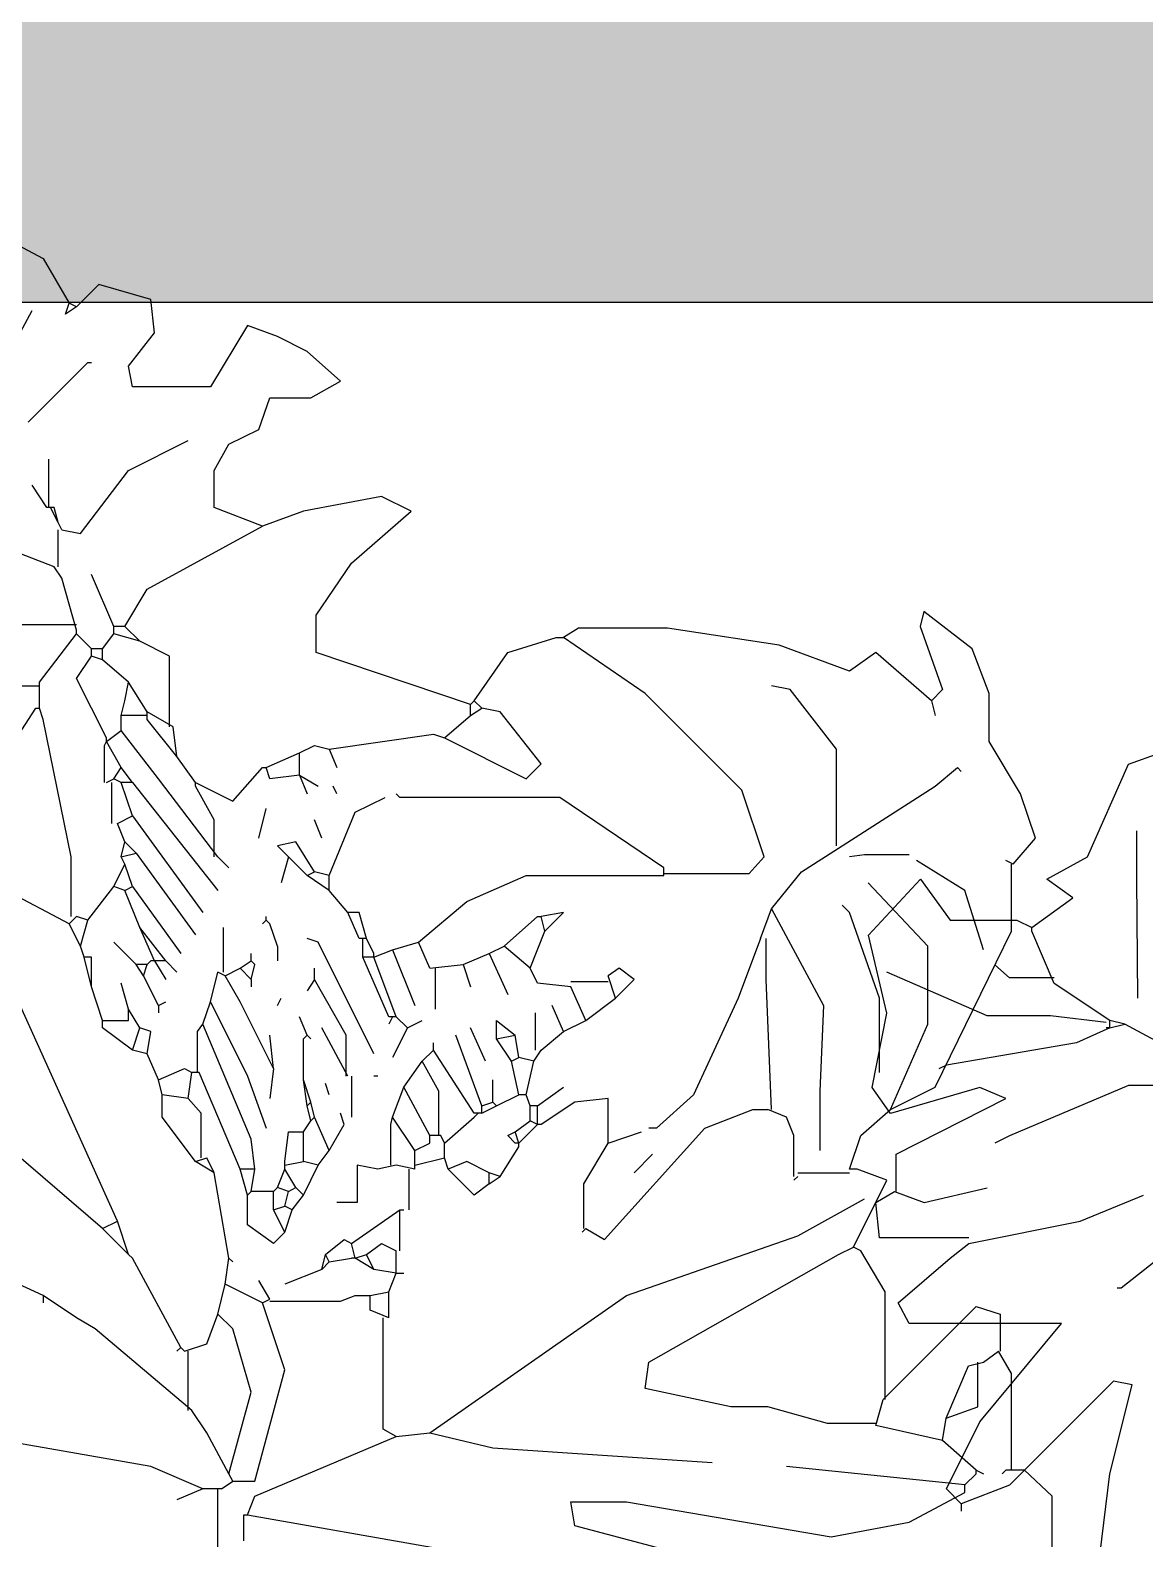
# Model space of a CAD drawing. Header units: metres. Extents: x 1769 to 3632, y 809 to 2652.
# Drawn here: x 2678.0417 to 2678.2861, y 1870.5699 to 1870.9007 of the extents above; entities that cross this region are included whole.
import ezdxf

# ---------------------------------------------------------------- set-up
doc = ezdxf.new("R2010")
doc.units = ezdxf.units.M
doc.header["$LTSCALE"] = 10
for name, color, linetype in [('A-WALL', 6, 'Continuous'), ('A-WALL-PATT', 8, 'Continuous'), ('L-PLNT', 66, 'Continuous')]:
    doc.layers.add(name, color=color, linetype=linetype)

# ---------------------------------------------------------------- blocks, each defined once
blk = doc.blocks.new('GARRA DE LEON')
at = {"layer": 'L-PLNT', "color": 65, "linetype": 'Continuous'}
for p, q in [((1271.9229, 335.3986), (1271.9933, 335.3613)), ((1271.9933, 335.3613), (1272.0223, 335.3116)), ((1270.2622, 335.3116), (1270.2975, 335.3241)), ((1272.0554, 335.3323), (1272.0305, 335.3075)), ((1272.1134, 335.3158), (1272.0554, 335.3323)), ((1270.2167, 335.2081), (1270.2622, 335.3116)), ((1271.9477, 335.2412), (1271.9809, 335.3034)), ((1272.0181, 335.2992), (1272.0223, 335.3116)), ((1272.0305, 335.3075), (1272.0181, 335.2992)), ((1272.0305, 335.3075), (1272.0223, 335.3116)), ((1272.1175, 335.2785), (1272.1134, 335.3158)), ((1272.2211, 335.2868), (1272.1796, 335.2185)), ((1272.2542, 335.2744), (1272.2211, 335.2868)), ((1272.0885, 335.2412), (1272.1175, 335.2785)), ((1272.2873, 335.2578), (1272.2542, 335.2744)), ((1272.3246, 335.2247), (1272.2873, 335.2578)), ((1270.2716, 335.1833), (1270.2716, 335.2371)), ((1271.9767, 335.1791), (1272.043, 335.2454)), ((1272.043, 335.2454), (1272.0471, 335.2454)), ((1272.0927, 335.2185), (1272.0885, 335.2412)), ((1272.2915, 335.206), (1272.3246, 335.2247)), ((1270.1712, 335.1833), (1270.2167, 335.2081)), ((1272.1796, 335.2185), (1272.0927, 335.2185)), ((1272.2335, 335.1708), (1272.2459, 335.206)), ((1272.2459, 335.206), (1272.2915, 335.206)), ((1269.9724, 335.1211), (1270.0304, 335.1833)), ((1270.0304, 335.1833), (1270.0635, 335.1377)), ((1270.2001, 335.1626), (1270.1712, 335.1833)), ((1270.2726, 335.0507), (1270.2716, 335.1833)), ((1272.2003, 335.1543), (1272.2335, 335.1708)), ((1270.1546, 335.1294), (1270.2001, 335.1626)), ((1272.0885, 335.1253), (1272.1548, 335.1584)), ((1272.1838, 335.1253), (1272.2003, 335.1543)), ((1270.0635, 335.1377), (1270.138, 335.1377)), ((1270.138, 335.1377), (1270.1546, 335.1294)), ((1271.9995, 335.0839), (1271.9995, 335.1377)), ((1269.9931, 335.0342), (1269.9724, 335.1211)), ((1270.1546, 335.1253), (1270.1546, 335.1294)), ((1270.1794, 335.0673), (1270.1546, 335.1253)), ((1272.0347, 335.0549), (1272.0885, 335.1253)), ((1272.1838, 335.0839), (1272.1838, 335.1253)), ((1271.9974, 335.0839), (1271.9809, 335.1087)), ((1270.1297, 335.0735), (1270.1132, 335.088)), ((1272.3701, 335.0963), (1272.2832, 335.0797)), ((1272.4033, 335.0797), (1272.3701, 335.0963)), ((1270.1049, 335.0311), (1269.9931, 335.0797)), ((1270.1794, 335.0735), (1270.1297, 335.0735)), ((1272.0015, 335.0839), (1271.9974, 335.0839)), ((1272.0098, 335.0673), (1272.0015, 335.0839)), ((1272.0057, 335.0839), (1272.0015, 335.0839)), ((1272.0098, 335.0673), (1272.0057, 335.0839)), ((1272.2376, 335.0632), (1272.1838, 335.0839)), ((1272.2832, 335.0797), (1272.2376, 335.0632)), ((1272.337, 335.0218), (1272.4033, 335.0797)), ((1270.2416, 335.0259), (1270.1794, 335.0673)), ((1272.0057, 335.0176), (1271.9146, 335.0528)), ((1272.014, 335.059), (1272.0098, 335.0673)), ((1272.0098, 335.0176), (1272.0098, 335.059)), ((1272.014, 335.059), (1272.0347, 335.0549)), ((1272.1092, 334.9928), (1272.2376, 335.0632)), ((1269.9765, 334.9514), (1269.9931, 335.0342)), ((1270.1753, 335.0311), (1270.1049, 335.0311)), ((1270.2374, 335.0238), (1270.1753, 335.0311)), ((1270.2416, 335.0176), (1270.2043, 335.0011)), ((1270.2416, 335.0176), (1270.2374, 335.0176)), ((1270.2416, 335.0176), (1270.2416, 335.0259)), ((1270.2581, 335.0218), (1270.2416, 335.0259)), ((1270.2416, 335.0176), (1270.2581, 335.0218)), ((1270.312, 334.9928), (1270.2581, 335.0218)), ((1272.014, 335.0052), (1272.0057, 335.0176)), ((1272.2976, 334.9638), (1272.337, 335.0218)), ((1270.2043, 335.0011), (1270.0593, 334.9762)), ((1272.0305, 334.9472), (1272.014, 335.0052)), ((1272.0719, 334.9514), (1272.0471, 335.0093)), ((1272.0844, 334.9514), (1272.1092, 334.9928)), ((1270.0593, 334.9762), (1270.0511, 334.9721)), ((1272.9747, 334.9679), (1272.9706, 334.9514)), ((1273.0286, 334.9265), (1272.9747, 334.9679)), ((1269.9972, 334.9224), (1269.9765, 334.9514)), ((1270.0966, 334.9514), (1269.9972, 334.9224)), ((1270.1256, 334.9389), (1270.0966, 334.9514)), ((1270.2622, 334.9534), (1270.1297, 334.8975)), ((1270.3285, 334.9534), (1270.2622, 334.9534)), ((1271.9643, 334.9534), (1272.0305, 334.9534)), ((1272.0719, 334.9431), (1272.0719, 334.9514)), ((1272.0844, 334.9514), (1272.0719, 334.9514)), ((1272.1009, 334.9348), (1272.0844, 334.9514)), ((1272.2976, 334.9224), (1272.2976, 334.9638)), ((1272.9706, 334.9514), (1272.9954, 334.881)), ((1270.0034, 334.8768), (1270.1256, 334.9389)), ((1271.9891, 334.8892), (1272.0305, 334.9431)), ((1272.0305, 334.9431), (1272.0305, 334.9472)), ((1272.0471, 334.9265), (1272.0305, 334.9431)), ((1272.0595, 334.9265), (1272.0719, 334.9431)), ((1272.1009, 334.9348), (1272.0719, 334.9431)), ((1272.1341, 334.9182), (1272.1009, 334.9348)), ((1272.5109, 334.9224), (1272.5648, 334.9389)), ((1272.5648, 334.9389), (1272.573, 334.9389)), ((1272.5896, 334.9493), (1272.573, 334.9389)), ((1272.6642, 334.8768), (1272.573, 334.9389)), ((1272.689, 334.9493), (1272.5896, 334.9493)), ((1272.8132, 334.9306), (1272.689, 334.9493)), ((1272.0305, 334.8934), (1272.0471, 334.9182)), ((1272.0471, 334.9182), (1272.0471, 334.9265)), ((1272.0595, 334.9265), (1272.0471, 334.9265)), ((1272.0595, 334.9141), (1272.0471, 334.9182)), ((1272.0595, 334.9141), (1272.0595, 334.9265)), ((1272.1341, 334.8395), (1272.1341, 334.9182)), ((1272.4695, 334.8644), (1272.2976, 334.9224)), ((1272.4736, 334.8685), (1272.5109, 334.9224)), ((1272.8919, 334.9017), (1272.8132, 334.9306)), ((1272.9209, 334.9224), (1272.8919, 334.9017)), ((1272.983, 334.8685), (1272.9209, 334.9224)), ((1273.0472, 334.8768), (1273.0286, 334.9265)), ((1272.0885, 334.8892), (1272.0595, 334.9141)), ((1270.1297, 334.8975), (1270.1132, 334.8892)), ((1271.9312, 334.8851), (1271.9891, 334.8851)), ((1271.9891, 334.8602), (1271.9891, 334.8892)), ((1272.0637, 334.8271), (1272.0305, 334.8934)), ((1272.0844, 334.8685), (1272.0885, 334.8892)), ((1272.1092, 334.8561), (1272.0885, 334.8892)), ((1272.8256, 334.881), (1272.805, 334.8851)), ((1270.0034, 334.8354), (1270.0034, 334.8768)), ((1272.0803, 334.852), (1272.0844, 334.8685)), ((1272.4695, 334.8644), (1272.4736, 334.8685)), ((1272.4819, 334.8602), (1272.4736, 334.8685)), ((1272.7718, 334.7691), (1272.6642, 334.8768)), ((1272.8774, 334.8147), (1272.8256, 334.881)), ((1272.9954, 334.881), (1272.983, 334.8685)), ((1272.983, 334.8685), (1272.9872, 334.852)), ((1273.0472, 334.823), (1273.0472, 334.8768)), ((1271.8939, 334.7194), (1271.985, 334.8602)), ((1271.985, 334.8602), (1271.9891, 334.8602)), ((1271.9933, 334.8478), (1271.9891, 334.8602)), ((1272.0803, 334.8354), (1272.0803, 334.852)), ((1272.1092, 334.852), (1272.0803, 334.852)), ((1272.1382, 334.8395), (1272.1092, 334.8561)), ((1272.1092, 334.852), (1272.1092, 334.8561)), ((1272.1092, 334.8478), (1272.1092, 334.852)), ((1272.4405, 334.8271), (1272.4695, 334.852)), ((1272.4695, 334.852), (1272.4695, 334.8644)), ((1272.4695, 334.852), (1272.4819, 334.8602)), ((1272.5026, 334.8561), (1272.4819, 334.8602)), ((1272.5482, 334.7981), (1272.5026, 334.8561)), ((1269.9807, 334.823), (1270.0014, 334.8354)), ((1270.0014, 334.8354), (1270.0345, 334.823)), ((1270.0345, 334.823), (1270.1049, 334.8395)), ((1270.3906, 334.8354), (1270.254, 334.7277)), ((1272.0243, 334.6946), (1271.9933, 334.8478)), ((1272.0637, 334.823), (1272.0803, 334.8354)), ((1272.1217, 334.7816), (1272.0803, 334.8354)), ((1272.1423, 334.8064), (1272.1092, 334.8478)), ((1272.1423, 334.8064), (1272.1382, 334.8395)), ((1269.9848, 334.7836), (1269.9807, 334.823)), ((1270.2084, 334.8023), (1270.2788, 334.8313)), ((1272.0616, 334.8188), (1272.0637, 334.823)), ((1272.0616, 334.7774), (1272.0616, 334.8188)), ((1272.0637, 334.823), (1272.0637, 334.8271)), ((1272.0803, 334.794), (1272.0637, 334.823)), ((1272.279, 334.8106), (1272.2956, 334.8188)), ((1272.2956, 334.8188), (1272.3121, 334.8147)), ((1272.3121, 334.8147), (1272.4281, 334.8313)), ((1272.4281, 334.8313), (1272.4405, 334.8271)), ((1272.4405, 334.8271), (1272.5316, 334.7816)), ((1273.0824, 334.765), (1273.0472, 334.823)), ((1270.0842, 334.7774), (1270.2084, 334.8023)), ((1272.1631, 334.7774), (1272.1423, 334.8064)), ((1272.2417, 334.794), (1272.279, 334.8106)), ((1272.279, 334.7857), (1272.279, 334.8106)), ((1272.3121, 334.8147), (1272.3204, 334.794)), ((1272.8774, 334.707), (1272.8774, 334.8147)), ((1270.0842, 334.7836), (1269.9848, 334.7836)), ((1272.0719, 334.7816), (1272.0803, 334.794)), ((1272.0927, 334.7774), (1272.0803, 334.794)), ((1272.2045, 334.7567), (1272.2376, 334.794)), ((1272.2376, 334.794), (1272.2417, 334.794)), ((1272.2459, 334.7816), (1272.2417, 334.794)), ((1272.279, 334.7857), (1272.2459, 334.7816)), ((1272.279, 334.7857), (1272.2997, 334.7733)), ((1272.279, 334.7857), (1272.2873, 334.765)), ((1272.5316, 334.7816), (1272.5482, 334.7981)), ((1272.9872, 334.7733), (1273.012, 334.794)), ((1273.012, 334.794), (1273.0162, 334.7898)), ((1270.0635, 334.7609), (1270.0842, 334.7774)), ((1272.0637, 334.7774), (1272.0719, 334.7816)), ((1272.0699, 334.7319), (1272.0699, 334.7774)), ((1272.0803, 334.7774), (1272.0719, 334.7816)), ((1272.0927, 334.7402), (1272.0803, 334.7774)), ((1272.0927, 334.7774), (1272.0803, 334.7774)), ((1272.0927, 334.7774), (1272.1879, 334.6573)), ((1272.1879, 334.6946), (1272.1217, 334.7816)), ((1272.1631, 334.7774), (1272.2045, 334.7567)), ((1272.1631, 334.7733), (1272.1631, 334.7774)), ((1272.1838, 334.736), (1272.1631, 334.7733)), ((1272.3204, 334.765), (1272.3163, 334.7733)), ((1272.7967, 334.6946), (1272.7718, 334.7691)), ((1272.8836, 334.707), (1272.9872, 334.7733)), ((1270.0055, 334.7112), (1270.0635, 334.7609)), ((1272.2335, 334.7153), (1272.2417, 334.7484)), ((1272.3411, 334.7443), (1272.3743, 334.7609)), ((1272.3908, 334.7609), (1272.3867, 334.765)), ((1272.5689, 334.7609), (1272.3908, 334.7609)), ((1272.6849, 334.6822), (1272.5689, 334.7609)), ((1273.099, 334.7153), (1273.0824, 334.765)), ((1272.0761, 334.7319), (1272.0927, 334.7402)), ((1272.0844, 334.7112), (1272.0761, 334.7319)), ((1272.0927, 334.7402), (1272.1713, 334.6325)), ((1272.1838, 334.6946), (1272.1838, 334.736)), ((1272.3039, 334.7153), (1272.2956, 334.736)), ((1272.3121, 334.6739), (1272.3411, 334.7443)), ((1270.254, 334.7277), (1270.2498, 334.7277)), ((1273.0741, 334.6863), (1273.099, 334.7153)), ((1270.0179, 334.6884), (1270.0055, 334.7112)), ((1272.0803, 334.6946), (1272.0844, 334.7112)), ((1272.0803, 334.6946), (1272.0968, 334.6987)), ((1272.0968, 334.6987), (1272.0844, 334.7112)), ((1272.0968, 334.6987), (1272.1631, 334.6076)), ((1272.2749, 334.7112), (1272.2542, 334.707)), ((1272.2542, 334.707), (1272.2666, 334.6946)), ((1272.2956, 334.678), (1272.2749, 334.7112)), ((1272.8381, 334.678), (1272.8836, 334.707)), ((1270.1877, 334.6884), (1270.0179, 334.6884)), ((1270.0966, 334.5786), (1270.1877, 334.6884)), ((1272.0243, 334.6283), (1272.0243, 334.6946)), ((1272.0719, 334.6615), (1272.0844, 334.6863)), ((1272.0844, 334.6863), (1272.0803, 334.6946)), ((1272.0927, 334.6615), (1272.0844, 334.6863)), ((1272.1879, 334.6946), (1272.2003, 334.6822)), ((1272.2666, 334.6946), (1272.2583, 334.6656)), ((1272.2873, 334.6739), (1272.2666, 334.6946)), ((1272.6849, 334.6739), (1272.6849, 334.6822)), ((1272.7801, 334.676), (1272.7967, 334.6946)), ((1272.9085, 334.6967), (1272.8919, 334.6946)), ((1272.9582, 334.6967), (1272.9085, 334.6967)), ((1273.0203, 334.6573), (1272.9665, 334.6905)), ((1273.0741, 334.6863), (1273.0658, 334.6905)), ((1273.0721, 334.6118), (1273.0721, 334.6863)), ((1272.2873, 334.6739), (1272.2956, 334.678)), ((1272.3121, 334.6573), (1272.2873, 334.6739)), ((1272.3121, 334.6739), (1272.2956, 334.678)), ((1272.3121, 334.6573), (1272.3121, 334.6739)), ((1272.4654, 334.6449), (1272.5316, 334.6739)), ((1272.5316, 334.6739), (1272.6849, 334.6739)), ((1272.6849, 334.676), (1272.7801, 334.676)), ((1272.805, 334.6366), (1272.8381, 334.678)), ((1272.9789, 334.5952), (1272.9126, 334.6656)), ((1272.0223, 334.6201), (1271.9519, 334.6573)), ((1272.043, 334.6242), (1272.0719, 334.6615)), ((1272.0844, 334.6573), (1272.0719, 334.6615)), ((1272.0844, 334.6573), (1272.0927, 334.6615)), ((1272.1009, 334.6159), (1272.0844, 334.6573)), ((1272.0927, 334.6615), (1272.1465, 334.5869)), ((1272.3329, 334.6325), (1272.3121, 334.6573)), ((1273.041, 334.5911), (1273.0203, 334.6573)), ((1272.3453, 334.6035), (1272.3329, 334.6325)), ((1272.3453, 334.6325), (1272.3329, 334.6325)), ((1272.3536, 334.6035), (1272.3453, 334.6325)), ((1272.4115, 334.5994), (1272.4654, 334.6449)), ((1272.573, 334.6325), (1272.5482, 334.6283)), ((1272.5523, 334.6118), (1272.573, 334.6325)), ((1272.7925, 334.6035), (1272.805, 334.6366)), ((1272.805, 334.6366), (1272.8629, 334.529)), ((1272.8919, 334.6325), (1272.8836, 334.6408)), ((1272.925, 334.5372), (1272.8919, 334.6325)), ((1270.2457, 334.6242), (1270.1297, 334.5082)), ((1270.2416, 334.5207), (1270.2664, 334.6201)), ((1270.2664, 334.6201), (1270.2457, 334.6242)), ((1272.0223, 334.6201), (1272.0305, 334.6283)), ((1272.0347, 334.5952), (1272.0223, 334.6201)), ((1272.043, 334.6242), (1272.0305, 334.6283)), ((1272.0347, 334.5952), (1272.043, 334.6242)), ((1272.1299, 334.5786), (1272.1009, 334.6159)), ((1272.1175, 334.5786), (1272.1009, 334.6159)), ((1272.1941, 334.5662), (1272.1941, 334.6159)), ((1272.2417, 334.6242), (1272.2376, 334.6201)), ((1272.2417, 334.6242), (1272.2417, 334.6283)), ((1272.2459, 334.6201), (1272.2417, 334.6242)), ((1272.2542, 334.5952), (1272.2459, 334.6201)), ((1272.2542, 334.5952), (1272.2459, 334.6201)), ((1272.5068, 334.5952), (1272.544, 334.6283)), ((1272.544, 334.6283), (1272.5482, 334.6283)), ((1272.5523, 334.6118), (1272.5482, 334.6283)), ((1272.0968, 334.5745), (1272.0719, 334.5994)), ((1272.2997, 334.5994), (1272.2873, 334.6035)), ((1272.3619, 334.4751), (1272.2997, 334.5994)), ((1272.3494, 334.6035), (1272.3453, 334.6035)), ((1272.3494, 334.5828), (1272.3494, 334.6035)), ((1272.3536, 334.6035), (1272.3494, 334.6035)), ((1272.3619, 334.5869), (1272.3536, 334.6035)), ((1272.3825, 334.5911), (1272.4115, 334.5994)), ((1272.424, 334.5704), (1272.4115, 334.5994)), ((1272.5358, 334.5704), (1272.5523, 334.6118)), ((1272.7925, 334.6035), (1272.7677, 334.5372)), ((1272.7987, 334.5579), (1272.7987, 334.6035)), ((1272.9872, 334.4378), (1273.0721, 334.6118)), ((1272.0761, 334.2888), (1271.9394, 334.5911)), ((1272.0388, 334.5828), (1272.0347, 334.5952)), ((1272.0471, 334.5828), (1272.0388, 334.5828)), ((1272.0471, 334.5497), (1272.0388, 334.5828)), ((1272.0471, 334.5497), (1272.0471, 334.5828)), ((1272.2252, 334.5786), (1272.2252, 334.5869)), ((1272.2542, 334.5952), (1272.2542, 334.5786)), ((1272.3784, 334.5165), (1272.3494, 334.5828)), ((1272.3619, 334.5828), (1272.3494, 334.5828)), ((1272.3619, 334.5828), (1272.3825, 334.5911)), ((1272.3619, 334.5828), (1272.3619, 334.5869)), ((1272.3867, 334.5165), (1272.3619, 334.5828)), ((1272.3825, 334.5911), (1272.4074, 334.529)), ((1272.4612, 334.5745), (1272.4902, 334.5869)), ((1272.4902, 334.5869), (1272.5068, 334.5952)), ((1272.4902, 334.5869), (1272.5109, 334.5414)), ((1272.5358, 334.5704), (1272.5068, 334.5952)), ((1272.9789, 334.5082), (1272.9789, 334.5952)), ((1270.0593, 334.5041), (1270.0966, 334.5786)), ((1272.1051, 334.5621), (1272.0968, 334.5745)), ((1272.1092, 334.5745), (1272.0968, 334.5745)), ((1272.1051, 334.5621), (1272.1092, 334.5745)), ((1272.1092, 334.5745), (1272.1134, 334.5786)), ((1272.1175, 334.5786), (1272.1134, 334.5786)), ((1272.1299, 334.5786), (1272.1175, 334.5786)), ((1272.1175, 334.5786), (1272.1299, 334.5579)), ((1272.1299, 334.5786), (1272.1423, 334.5662)), ((1272.1796, 334.5331), (1272.1879, 334.5662)), ((1272.1962, 334.5621), (1272.1879, 334.5662)), ((1272.1962, 334.5621), (1272.2128, 334.5704)), ((1272.2128, 334.5704), (1272.2252, 334.5786)), ((1272.2252, 334.5579), (1272.2128, 334.5704)), ((1272.2293, 334.5745), (1272.2252, 334.5786)), ((1272.2252, 334.5579), (1272.2293, 334.5745)), ((1272.2956, 334.5579), (1272.2956, 334.5704)), ((1272.424, 334.5704), (1272.4612, 334.5745)), ((1272.4302, 334.5704), (1272.4302, 334.5248)), ((1272.4612, 334.5745), (1272.4695, 334.5497)), ((1272.544, 334.5538), (1272.5358, 334.5704)), ((1272.6352, 334.5704), (1272.6227, 334.5621)), ((1272.6517, 334.5579), (1272.6352, 334.5704)), ((1272.0595, 334.5124), (1272.0471, 334.5497)), ((1272.0885, 334.5248), (1272.0803, 334.5538)), ((1272.1217, 334.529), (1272.1051, 334.5621)), ((1272.2128, 334.5331), (1272.1962, 334.5621)), ((1272.2252, 334.5579), (1272.2252, 334.5497)), ((1272.2956, 334.5579), (1272.2873, 334.5455)), ((1272.3308, 334.4958), (1272.2956, 334.5579)), ((1272.5813, 334.5497), (1272.544, 334.5538)), ((1272.5813, 334.5559), (1272.6227, 334.5559)), ((1272.5979, 334.5124), (1272.5813, 334.5497)), ((1272.631, 334.5372), (1272.6227, 334.5621)), ((1272.631, 334.5372), (1272.6517, 334.5579)), ((1272.805, 334.413), (1272.7987, 334.5579)), ((1272.1217, 334.529), (1272.1299, 334.5331)), ((1272.1713, 334.5082), (1272.1796, 334.5331)), ((1272.1796, 334.5331), (1272.2211, 334.4503)), ((1272.25, 334.4586), (1272.2128, 334.5331)), ((1272.2542, 334.529), (1272.2583, 334.5372)), ((1272.5979, 334.5124), (1272.631, 334.5372)), ((1272.7677, 334.5372), (1272.718, 334.4296)), ((1272.925, 334.4544), (1272.925, 334.5372)), ((1270.2208, 334.355), (1270.2416, 334.5207)), ((1272.1009, 334.5041), (1272.0885, 334.5248)), ((1272.0885, 334.5124), (1272.0885, 334.5248)), ((1272.1217, 334.529), (1272.1217, 334.5207)), ((1272.2873, 334.4958), (1272.279, 334.5165)), ((1272.3825, 334.5165), (1272.3784, 334.5165)), ((1272.3825, 334.5165), (1272.3784, 334.5082)), ((1272.3867, 334.5165), (1272.3825, 334.5165)), ((1272.3991, 334.5041), (1272.3867, 334.5165)), ((1272.542, 334.4793), (1272.542, 334.5207)), ((1272.573, 334.5), (1272.5606, 334.529)), ((1272.8629, 334.529), (1272.8588, 334.4337)), ((1270.0759, 334.4875), (1270.0593, 334.5041)), ((1270.1297, 334.5082), (1270.0759, 334.4875)), ((1272.0595, 334.5124), (1272.0885, 334.5124)), ((1272.0595, 334.5041), (1272.0595, 334.5124)), ((1272.0927, 334.4793), (1272.0595, 334.5041)), ((1272.0927, 334.4793), (1272.1009, 334.5041)), ((1272.1134, 334.5), (1272.1009, 334.5041)), ((1272.1092, 334.4751), (1272.1134, 334.5)), ((1272.1651, 334.5), (1272.1713, 334.5082)), ((1272.1651, 334.4544), (1272.1651, 334.5)), ((1272.2252, 334.3799), (1272.1713, 334.5082)), ((1272.3329, 334.4503), (1272.3039, 334.5041)), ((1272.3991, 334.5041), (1272.3825, 334.471)), ((1272.3991, 334.5041), (1272.4157, 334.5124)), ((1272.4861, 334.4668), (1272.4695, 334.5041)), ((1272.4985, 334.4917), (1272.4985, 334.5124)), ((1272.4985, 334.5124), (1272.5192, 334.4958)), ((1272.5482, 334.4793), (1272.573, 334.5)), ((1272.573, 334.5), (1272.5979, 334.5124)), ((1272.9375, 334.413), (1272.9789, 334.5082)), ((1270.0759, 334.4875), (1270.0759, 334.4793)), ((1272.1092, 334.4751), (1272.0927, 334.4793)), ((1272.25, 334.4586), (1272.2459, 334.4958)), ((1272.2832, 334.4917), (1272.2873, 334.4958)), ((1272.2832, 334.4461), (1272.2832, 334.4917)), ((1272.2873, 334.4958), (1272.2915, 334.4917)), ((1272.3308, 334.4503), (1272.3308, 334.4958)), ((1272.4157, 334.4668), (1272.4281, 334.4793)), ((1272.4281, 334.4793), (1272.4281, 334.4875)), ((1272.4736, 334.4089), (1272.4281, 334.4793)), ((1272.4819, 334.4171), (1272.4529, 334.4958)), ((1272.4985, 334.4917), (1272.5192, 334.4958)), ((1272.515, 334.4668), (1272.4985, 334.4917)), ((1272.5234, 334.471), (1272.5192, 334.4958)), ((1272.5399, 334.4668), (1272.5482, 334.4793)), ((1272.1217, 334.4461), (1272.1092, 334.4751)), ((1272.395, 334.4378), (1272.4157, 334.4668)), ((1272.4343, 334.4337), (1272.4157, 334.4668)), ((1272.515, 334.4668), (1272.5234, 334.471)), ((1272.5234, 334.4296), (1272.515, 334.4668)), ((1272.5399, 334.4668), (1272.5234, 334.471)), ((1272.5316, 334.4296), (1272.5399, 334.4668)), ((1272.0595, 334.2805), (1271.8566, 334.4544)), ((1272.1217, 334.4461), (1272.1507, 334.4586)), ((1272.1258, 334.4296), (1272.1217, 334.4461)), ((1272.1507, 334.4586), (1272.1589, 334.4544)), ((1272.1548, 334.4254), (1272.1589, 334.4544)), ((1272.1672, 334.4544), (1272.1589, 334.4544)), ((1272.2128, 334.3467), (1272.1672, 334.4544)), ((1272.2211, 334.4503), (1272.2417, 334.3923)), ((1272.25, 334.4586), (1272.2459, 334.4254)), ((1272.2873, 334.4171), (1272.2832, 334.4461)), ((1272.2915, 334.4213), (1272.2832, 334.4461)), ((1272.337, 334.4503), (1272.337, 334.4047)), ((1272.366, 334.4503), (1272.3619, 334.4503)), ((1272.4944, 334.4213), (1272.4944, 334.4461)), ((1272.1258, 334.4047), (1272.1258, 334.4296)), ((1272.1548, 334.4254), (1272.1258, 334.4296)), ((1272.3121, 334.4296), (1272.308, 334.442)), ((1272.3825, 334.4047), (1272.395, 334.4378)), ((1272.424, 334.384), (1272.395, 334.4378)), ((1272.4343, 334.384), (1272.4343, 334.4337)), ((1272.4985, 334.4171), (1272.5234, 334.4296)), ((1272.5316, 334.4296), (1272.5234, 334.4296)), ((1272.5358, 334.4171), (1272.5316, 334.4296)), ((1272.544, 334.4171), (1272.573, 334.4378)), ((1272.718, 334.4296), (1272.6766, 334.3923)), ((1272.8588, 334.4337), (1272.8588, 334.3674)), ((1272.9375, 334.413), (1272.9872, 334.4378)), ((1272.1693, 334.4089), (1272.1548, 334.4254)), ((1272.2873, 334.4171), (1272.2915, 334.4213)), ((1272.2915, 334.4006), (1272.2873, 334.4171)), ((1272.2956, 334.4047), (1272.2915, 334.4213)), ((1272.4819, 334.4171), (1272.4944, 334.4213)), ((1272.4819, 334.4089), (1272.4985, 334.4171)), ((1272.4819, 334.4089), (1272.4819, 334.4171)), ((1272.4985, 334.4171), (1272.4944, 334.4213)), ((1272.5358, 334.4006), (1272.5358, 334.4171)), ((1272.544, 334.4171), (1272.5358, 334.4171)), ((1272.544, 334.4006), (1272.544, 334.4171)), ((1272.5855, 334.4213), (1272.5482, 334.3964)), ((1272.6227, 334.4254), (1272.5855, 334.4213)), ((1272.6227, 334.3757), (1272.6227, 334.4254)), ((1272.7304, 334.3923), (1272.7842, 334.413)), ((1272.7842, 334.413), (1272.8008, 334.413)), ((1272.8215, 334.4047), (1272.8008, 334.413)), ((1272.9043, 334.384), (1272.9375, 334.413)), ((1272.1631, 334.355), (1272.1258, 334.4047)), ((1272.1693, 334.3592), (1272.1693, 334.4089)), ((1272.2832, 334.3882), (1272.2915, 334.4006)), ((1272.2915, 334.4006), (1272.2956, 334.4047)), ((1272.3121, 334.3674), (1272.2956, 334.4047)), ((1272.3121, 334.3674), (1272.3287, 334.3964)), ((1272.3287, 334.3964), (1272.3246, 334.4089)), ((1272.3805, 334.3964), (1272.3825, 334.4047)), ((1272.3805, 334.3509), (1272.3805, 334.3964)), ((1272.4074, 334.3674), (1272.3825, 334.4047)), ((1272.4405, 334.3757), (1272.4736, 334.4047)), ((1272.4736, 334.4047), (1272.4778, 334.4089)), ((1272.4778, 334.4089), (1272.4736, 334.4089)), ((1272.4819, 334.4089), (1272.4778, 334.4089)), ((1272.5192, 334.3882), (1272.5358, 334.4006)), ((1272.5234, 334.3757), (1272.544, 334.3964)), ((1272.544, 334.3964), (1272.5358, 334.4006)), ((1272.544, 334.3964), (1272.544, 334.4006)), ((1272.5482, 334.3964), (1272.544, 334.3964)), ((1272.8298, 334.384), (1272.8215, 334.4047)), ((1272.2293, 334.3467), (1272.2252, 334.3799)), ((1272.2625, 334.355), (1272.2666, 334.3882)), ((1272.2666, 334.3882), (1272.2832, 334.3882)), ((1272.2832, 334.355), (1272.2832, 334.3882)), ((1272.424, 334.3757), (1272.424, 334.384)), ((1272.4364, 334.384), (1272.424, 334.384)), ((1272.4405, 334.3757), (1272.4364, 334.384)), ((1272.5109, 334.384), (1272.5192, 334.3882)), ((1272.5192, 334.3757), (1272.5109, 334.384)), ((1272.5234, 334.3757), (1272.5192, 334.3882)), ((1272.6186, 334.2681), (1272.7304, 334.3923)), ((1272.6227, 334.3757), (1272.66, 334.3882)), ((1272.6766, 334.3923), (1272.6683, 334.3923)), ((1272.8298, 334.3385), (1272.8298, 334.384)), ((1272.8919, 334.3467), (1272.9043, 334.384)), ((1272.2997, 334.3509), (1272.3121, 334.3674)), ((1272.4074, 334.3674), (1272.424, 334.3757)), ((1272.4074, 334.355), (1272.4074, 334.3674)), ((1272.4405, 334.3592), (1272.4405, 334.3757)), ((1272.5026, 334.3385), (1272.5234, 334.3716)), ((1272.5234, 334.3757), (1272.5192, 334.3757)), ((1272.5234, 334.3716), (1272.5234, 334.3757)), ((1272.5958, 334.3302), (1272.6227, 334.3757)), ((1272.6517, 334.3426), (1272.6724, 334.3633)), ((1271.9933, 334.2059), (1271.6744, 334.3509)), ((1272.1631, 334.355), (1272.1755, 334.3592)), ((1272.1838, 334.3426), (1272.1631, 334.355)), ((1272.1838, 334.3426), (1272.1755, 334.3592)), ((1272.2211, 334.3177), (1272.2128, 334.3467)), ((1272.2293, 334.3467), (1272.2128, 334.3467)), ((1272.2252, 334.3219), (1272.2293, 334.3467)), ((1272.2542, 334.326), (1272.2625, 334.3467)), ((1272.2625, 334.3509), (1272.2832, 334.355)), ((1272.2625, 334.3509), (1272.2625, 334.355)), ((1272.2625, 334.3467), (1272.2625, 334.3509)), ((1272.2749, 334.326), (1272.2625, 334.3467)), ((1272.2997, 334.3509), (1272.2832, 334.355)), ((1272.2832, 334.3177), (1272.2997, 334.3509)), ((1272.366, 334.3467), (1272.3432, 334.3509)), ((1272.3432, 334.3509), (1272.3432, 334.3095)), ((1272.3867, 334.3509), (1272.366, 334.3467)), ((1272.4074, 334.3467), (1272.3867, 334.3509)), ((1272.4012, 334.3012), (1272.4012, 334.3467)), ((1272.4074, 334.3509), (1272.4405, 334.3592)), ((1272.4074, 334.3509), (1272.4074, 334.355)), ((1272.4074, 334.3467), (1272.4074, 334.3509)), ((1272.4447, 334.3467), (1272.4405, 334.3592)), ((1272.4654, 334.355), (1272.4447, 334.3467)), ((1272.4736, 334.3177), (1272.4447, 334.3467)), ((1272.4902, 334.3426), (1272.4654, 334.355)), ((1272.9002, 334.3467), (1272.8919, 334.3467)), ((1272.9333, 334.3343), (1272.9002, 334.3467)), ((1272.2003, 334.2474), (1272.1838, 334.3426)), ((1272.4902, 334.3302), (1272.4736, 334.3177)), ((1272.4902, 334.3302), (1272.4902, 334.3426)), ((1272.5026, 334.3385), (1272.4902, 334.3426)), ((1272.4902, 334.3302), (1272.5026, 334.3385)), ((1272.5958, 334.2805), (1272.5958, 334.3302)), ((1272.834, 334.3385), (1272.8298, 334.3343)), ((1272.834, 334.3426), (1272.8919, 334.3426)), ((1272.8961, 334.2598), (1272.9333, 334.3343)), ((1272.2211, 334.3177), (1272.2252, 334.3219)), ((1272.2211, 334.2846), (1272.2211, 334.3177)), ((1272.25, 334.3219), (1272.2252, 334.3219)), ((1272.25, 334.3219), (1272.2542, 334.326)), ((1272.25, 334.3012), (1272.25, 334.3219)), ((1272.2666, 334.3219), (1272.2542, 334.326)), ((1272.2625, 334.3053), (1272.2666, 334.3219)), ((1272.2666, 334.3219), (1272.2749, 334.326)), ((1272.2707, 334.3012), (1272.2832, 334.3177)), ((1272.2832, 334.3177), (1272.2749, 334.326)), ((1272.834, 334.2722), (1272.9085, 334.3136)), ((1272.25, 334.3012), (1272.2625, 334.3053)), ((1272.2625, 334.2763), (1272.25, 334.3012)), ((1272.2707, 334.3012), (1272.2625, 334.3053)), ((1272.2625, 334.2763), (1272.2707, 334.3012)), ((1272.3432, 334.3095), (1272.3204, 334.3095)), ((1272.337, 334.2639), (1272.3908, 334.3012)), ((1272.3908, 334.2556), (1272.3908, 334.3012)), ((1272.3908, 334.3012), (1272.395, 334.3012)), ((1272.0595, 334.2805), (1272.0761, 334.2888)), ((1272.0885, 334.2515), (1272.0595, 334.2805)), ((1272.0885, 334.2515), (1272.0761, 334.2888)), ((1272.25, 334.2639), (1272.2211, 334.2846)), ((1272.5979, 334.2805), (1272.5938, 334.2763)), ((1272.5979, 334.2805), (1272.6186, 334.2681)), ((1272.2625, 334.2763), (1272.25, 334.2639)), ((1272.308, 334.2515), (1272.3287, 334.2681)), ((1272.3287, 334.2681), (1272.337, 334.2639)), ((1272.3411, 334.2474), (1272.337, 334.2639)), ((1272.3536, 334.2515), (1272.3701, 334.2639)), ((1272.3701, 334.2639), (1272.3867, 334.2556)), ((1272.6434, 334.2059), (1272.834, 334.2722)), ((1272.0927, 334.2474), (1272.0885, 334.2515)), ((1272.1465, 334.148), (1272.0927, 334.2474)), ((1272.1962, 334.2184), (1272.2003, 334.2474)), ((1272.2003, 334.2474), (1272.2045, 334.2432)), ((1272.3039, 334.2349), (1272.308, 334.2515)), ((1272.3121, 334.2432), (1272.308, 334.2515)), ((1272.3121, 334.2432), (1272.337, 334.2474)), ((1272.3411, 334.2474), (1272.337, 334.2474)), ((1272.3411, 334.2474), (1272.3536, 334.2515)), ((1272.3619, 334.2349), (1272.3411, 334.2474)), ((1272.3619, 334.2349), (1272.3536, 334.2515)), ((1272.3867, 334.2308), (1272.3867, 334.2556)), ((1272.6683, 334.1314), (1272.8795, 334.2515)), ((1272.8795, 334.2515), (1272.8961, 334.2598)), ((1272.9043, 334.2556), (1272.8961, 334.2598)), ((1272.9313, 334.2101), (1272.9043, 334.2556)), ((1272.3039, 334.2349), (1272.2625, 334.2184)), ((1272.3039, 334.2349), (1272.3121, 334.2432)), ((1272.3867, 334.2308), (1272.3619, 334.2349)), ((1272.3784, 334.2101), (1272.3867, 334.2308)), ((1272.3867, 334.2308), (1272.395, 334.2308)), ((1272.1879, 334.1852), (1272.1962, 334.2184)), ((1272.2376, 334.1977), (1272.1962, 334.2184)), ((1272.2459, 334.2018), (1272.2335, 334.2225)), ((1272.0305, 334.1811), (1271.9933, 334.2059)), ((1271.9933, 334.2059), (1271.9933, 334.1977)), ((1272.2376, 334.1977), (1272.2459, 334.2018)), ((1272.2625, 334.1231), (1272.2376, 334.1977)), ((1272.2459, 334.1997), (1272.3246, 334.1997)), ((1272.3246, 334.1997), (1272.3411, 334.2059)), ((1272.3411, 334.2059), (1272.3577, 334.2059)), ((1272.3577, 334.2059), (1272.3784, 334.2101)), ((1272.3577, 334.1894), (1272.3577, 334.2059)), ((1272.3784, 334.1811), (1272.3784, 334.2101)), ((1272.424, 334.0527), (1272.6434, 334.2059)), ((1272.9292, 334.09), (1273.0327, 334.1935)), ((1272.9313, 334.09), (1272.9313, 334.2101)), ((1273.0327, 334.1935), (1273.0596, 334.1852)), ((1272.0513, 334.1687), (1272.0305, 334.1811)), ((1272.0513, 334.1687), (1272.0305, 334.1811)), ((1272.1755, 334.1521), (1272.1879, 334.1852)), ((1272.2045, 334.1687), (1272.1879, 334.1852)), ((1272.3784, 334.1811), (1272.3577, 334.1894)), ((1272.3722, 334.0569), (1272.3722, 334.1811)), ((1273.0596, 334.1852), (1273.0596, 334.1438)), ((1272.1589, 334.0776), (1272.0513, 334.1687)), ((1272.2252, 334.0983), (1272.2045, 334.1687)), ((1272.1465, 334.148), (1272.1423, 334.1438)), ((1272.1507, 334.1438), (1272.1465, 334.148)), ((1272.1507, 334.1438), (1272.1755, 334.1521)), ((1272.1548, 334.0776), (1272.1548, 334.1438)), ((1273.041, 334.1314), (1273.0576, 334.1438)), ((1273.0721, 334.119), (1273.0576, 334.1438)), ((1272.6642, 334.1024), (1272.6683, 334.1314)), ((1272.9996, 334.0693), (1273.0244, 334.1273)), ((1273.0244, 334.1273), (1273.041, 334.1314)), ((1273.0348, 334.0817), (1273.0348, 334.1314)), ((1272.2293, 333.9989), (1272.2625, 334.1231)), ((1273.0721, 334.0113), (1273.0721, 334.119)), ((1272.2003, 334.0072), (1272.2252, 334.0983)), ((1272.7594, 334.0817), (1272.6642, 334.1024)), ((1272.1755, 334.0527), (1272.1589, 334.0776)), ((1272.8008, 334.0817), (1272.7594, 334.0817)), ((1272.8671, 334.0631), (1272.8008, 334.0817)), ((1272.9209, 334.061), (1272.9292, 334.09)), ((1272.9996, 334.0693), (1273.0348, 334.0817)), ((1272.9209, 334.0631), (1272.8671, 334.0631)), ((1272.9954, 334.0444), (1272.9209, 334.061)), ((1272.9954, 334.0444), (1272.9996, 334.0693)), ((1272.1134, 334.0154), (1271.9477, 334.0444)), ((1272.2003, 334.0072), (1272.1755, 334.0527)), ((1272.2293, 333.9823), (1272.3867, 334.0486)), ((1272.3867, 334.0486), (1272.3722, 334.0569)), ((1272.3867, 334.0486), (1272.424, 334.0527)), ((1272.424, 334.0527), (1272.4944, 334.0361)), ((1273.0327, 334.0113), (1272.9954, 334.0444)), ((1272.4944, 334.0361), (1272.7387, 334.0196)), ((1272.1713, 333.9906), (1272.1134, 334.0154)), ((1273.0203, 333.9947), (1272.8215, 334.0154)), ((1273.0327, 334.0072), (1273.0327, 334.0113)), ((1273.0327, 334.0113), (1273.041, 334.0072)), ((1273.0658, 334.0113), (1273.0617, 334.0072)), ((1273.0866, 334.0113), (1273.0658, 334.0113)), ((1273.1176, 333.9823), (1273.0866, 334.0113)), ((1272.1921, 333.9906), (1272.2045, 333.9989)), ((1272.2045, 333.9989), (1272.2003, 334.0072)), ((1272.2045, 333.9989), (1272.2293, 333.9989)), ((1273.0203, 333.9947), (1273.0327, 334.0072)), ((1273.0203, 333.9865), (1273.0203, 333.9947)), ((1272.1713, 333.9906), (1272.1423, 333.9782)), ((1272.1921, 333.9906), (1272.1713, 333.9906)), ((1272.1879, 333.9119), (1272.1879, 333.9906)), ((1272.2211, 333.9616), (1272.2293, 333.9823)), ((1272.5813, 333.9761), (1272.6434, 333.9761)), ((1272.5855, 333.9492), (1272.5813, 333.9761)), ((1272.6434, 333.9761), (1272.8712, 333.9368)), ((1272.9582, 333.9533), (1273.0203, 333.9865)), ((1273.1176, 333.8581), (1273.1176, 333.9823)), ((1272.2169, 333.9326), (1272.2169, 333.9616)), ((1272.2169, 333.9616), (1272.2211, 333.9616)), ((1272.2211, 333.9616), (1272.4322, 333.9243)), ((1273.0244, 333.8332), (1272.5855, 333.9492)), ((1272.8712, 333.9368), (1272.9582, 333.9533))]:
    blk.add_line(p, q, dxfattribs=at)

msp = doc.modelspace()

# ---------------------------------------------------------------- hatches: boundary and pattern name
at = {"layer": 'A-WALL-PATT', "ltscale": 0.01}
h = msp.add_hatch(color=256, dxfattribs=at)
h.dxf.hatch_style = 1
h.paths.add_polyline_path([(2687.7034, 1874.19114), (2687.8534, 1874.19114), (2687.8534, 1871.79083), (2687.7034, 1871.79083), (2687.70344, 1873.54084), (2685.8034, 1873.54084), (2685.8034, 1872.15374), (2685.8034, 1870.99083), (2687.8534, 1870.99083), (2687.8534, 1867.74082), (2688.21664, 1867.74082), (2688.21664, 1867.59082), (2687.8534, 1867.59053), (2687.8534, 1867.09053), (2687.7034, 1867.09053), (2687.7034, 1867.59053), (2683.78783, 1867.59082), (2683.78783, 1867.09082), (2683.63783, 1867.09082), (2683.63783, 1867.74082), (2685.6534, 1867.74082), (2685.6534, 1868.69083), (2685.8034, 1868.69083), (2685.8034, 1867.74082), (2687.7034, 1867.74082), (2687.7034, 1870.84083), (2685.8034, 1870.84083), (2685.8034, 1869.49083), (2685.6534, 1869.49083), (2685.6534, 1870.84083), (2675.84442, 1870.84101), (2675.84442, 1870.99101), (2685.6534, 1870.99083), (2685.6534, 1872.15374), (2685.6534, 1874.04084), (2683.63783, 1874.04084), (2683.63783, 1874.19084), (2685.8034, 1874.19084), (2685.8034, 1873.691), (2687.70344, 1873.691)])

# ---------------------------------------------------------------- linework, layer by layer
at = {"layer": 'A-WALL', "ltscale": 0.01}
msp.add_lwpolyline([(2685.6534, 1870.84083), (2675.84442, 1870.84101), (2675.84442, 1870.99101), (2685.6534, 1870.99083)], dxfattribs=at)

# ---------------------------------------------------------------- block references
at = {"layer": 'L-PLNT', "color": 173, "xscale": 0.1967723582811821, "yscale": 0.1967723582811821, "zscale": 0.1967723582811821}
for p in [(2427.75148, 1804.86075), (2428.33006, 1804.75968)]:
    msp.add_blockref('GARRA DE LEON', p, dxfattribs=at)

doc.saveas('drawing.dxf')
